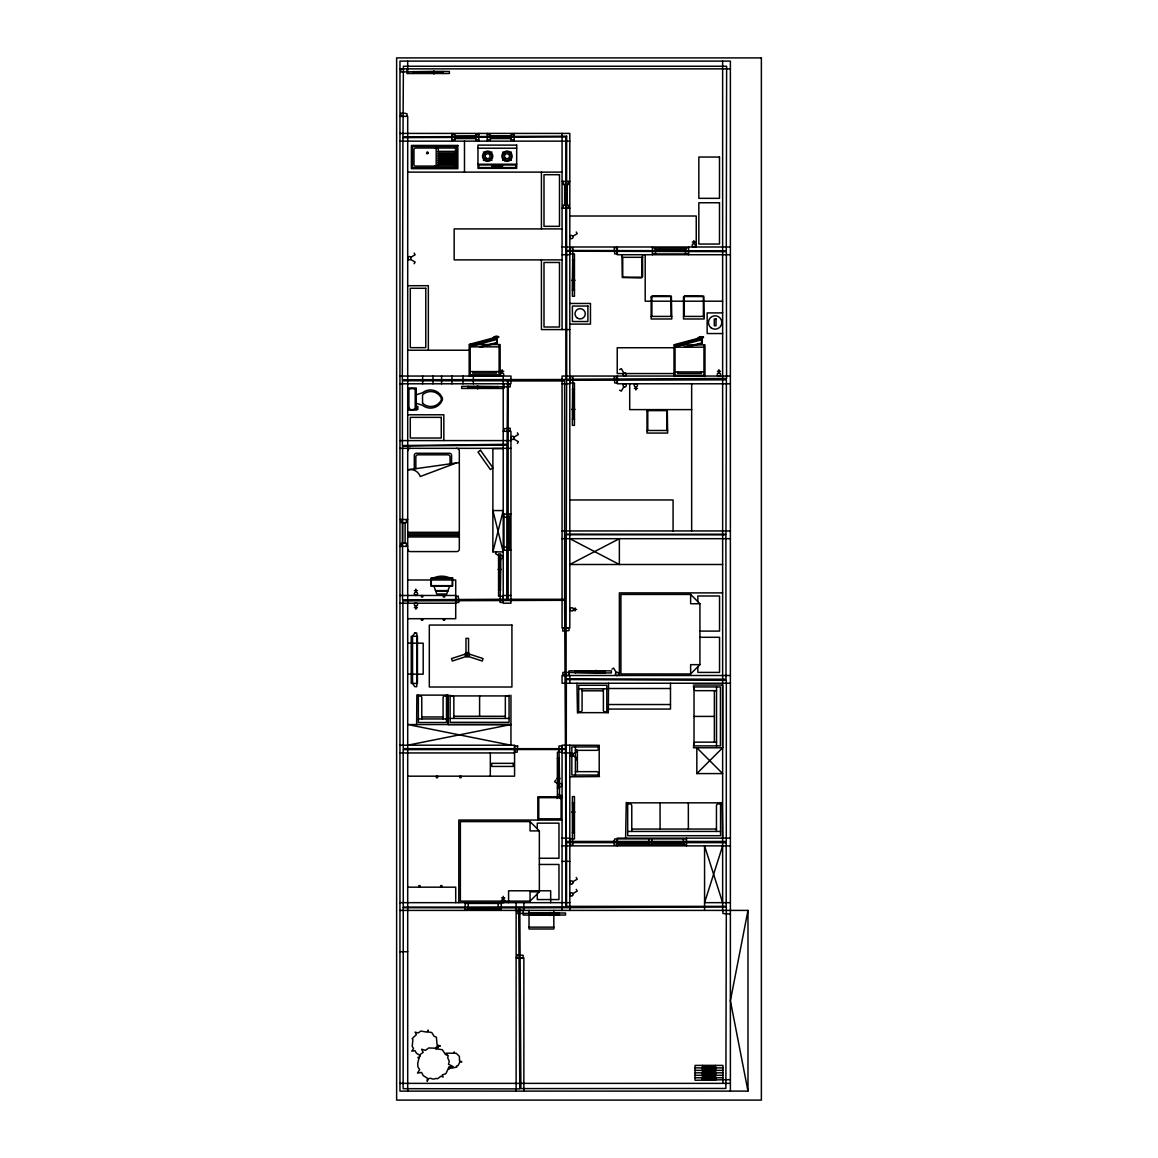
<?xml version="1.0" encoding="UTF-8"?>
<svg xmlns="http://www.w3.org/2000/svg" width="1158" height="1158" viewBox="0 0 1158 1158"><rect width="100%" height="100%" fill="white"/><g stroke="black" fill="none" stroke-linecap="round" stroke-linejoin="round"><path stroke-width="1.5" d="M511.069 724.546L407.804 724.546L510.953 745.202L510.953 724.546L448.233 724.532L447.697 694.786L446.496 695.321L446.496 722.505L418.356 722.505L418.356 695.321L416.851 694.887L416.634 724.532M450.115 695.205L450.115 722.317L509.071 722.331L509.071 695.22M453.849 718.423L453.849 697.681A1.751 1.751 0 0 0 452.098 695.915M479.6 716.266L479.6 695.929M505.337 718.438L505.337 697.695A1.751 1.751 0 0 1 507.103 695.929M510.968 695.22L510.953 724.546L407.703 745.202M399.959 133.402L569.808 133.402L569.808 627.998L562.064 627.998L562.064 376.046L730.38 376.046M572.399 409.353L572.906 376.828L569.808 376.828L569.808 383.023L574.455 383.023L574.455 409.353M694.018 745.882L694.033 686.926M714.37 742.162L714.385 690.675M716.527 745.897L716.541 686.94M696.827 773.587L722.635 773.587L696.827 747.779L696.827 773.587L722.635 747.779L722.65 685.044L693.324 685.044M419.645 1056.776L419.717 1055.256L416.446 1053.244L415.042 1050.682L411.814 1051.189L413.551 1048.424L412.219 1046.427L412.87 1039.479L412.132 1038.683L416.359 1034.615L415.114 1032.111L418.197 1032.979L420.817 1031.069L426.897 1032.111L428.286 1030.099L427.982 1031.952L431.688 1032.487L434.178 1036.294L436.407 1037.192L437.087 1044.921L440.358 1045.964L437.058 1046.224L435.625 1048.656M722.635 838.131L722.187 802.48L720.551 803.087L720.566 835.7L627.679 835.729L627.679 803.116L626.246 802.465L625.61 838.16M399.959 910.405L747.981 910.405L730.38 1000.758L747.981 1091.111L399.959 1091.111L399.959 61.113L730.38 61.113L730.38 1091.111M492.888 551.874L503.209 510.562L492.888 510.562L503.209 551.874L492.888 551.874L492.888 448.609L503.165 448.609M722.635 845.876L704.571 902.661L730.38 902.661M449.666 586.02L446.727 593.996L436.783 593.996L433.888 586.093M576.945 683.249L577.48 712.981L578.667 712.445L578.667 685.261L606.806 685.261L606.806 712.445L608.312 712.879L608.529 683.249M576.279 759.822L577.249 758.128L572.848 755.595M414.144 263.734L415.129 262.041L410.743 259.508M517.38 443.369L518.364 441.676L513.978 439.143M496.493 551.99L495.508 553.683L499.894 556.216M623.858 386.758A1.636 1.636 0 0 1 623.858 383.935A1.636 1.636 0 0 1 626.304 385.353A1.636 1.636 0 0 1 623.858 386.758L621.31 391.143L619.631 390.174M555.623 780.058L554.639 781.751L559.024 784.299M483.436 160.426L484.927 158.935M490.37 153.493L491.861 152.002M491.991 166.549L492.772 165.768M492.208 166.766L492.99 165.985M502.789 160.426L504.28 158.935M509.737 153.493L511.228 152.002M501.66 166.549L502.442 165.768M501.877 166.766L502.659 165.985M569.808 776.801L599.453 776.569L599.019 775.064L571.835 775.064L571.835 746.924L599.019 746.924L599.323 745.303L562.064 745.202L562.064 910.405M690.631 673.956L699.924 664.663L699.924 603.738L690.631 594.445L620.92 594.445L620.92 673.956L690.631 673.956L690.631 664.663L699.924 664.663M530.06 901.112L539.353 891.819L539.353 830.908L530.06 821.601L460.363 821.601L460.363 901.112L530.06 901.112L530.06 891.819L539.353 891.819M410.743 257.337L415.129 254.789L414.144 253.11M572.848 236.246L577.234 233.699L576.264 232.005M619.631 369.605L621.31 368.635L623.858 373.021M513.978 437.087L518.364 434.539L517.38 432.846M611.989 669.121L613.682 668.152L616.23 672.537A1.636 1.636 0 0 1 618.676 673.999A1.636 1.636 0 0 1 616.186 675.331A1.636 1.636 0 0 1 616.273 672.509M572.848 753.974L577.234 751.426L576.264 749.733M572.834 881.73L577.22 879.183L576.25 877.489M572.834 893.6L577.22 891.052L576.25 889.373M599.178 746.896L599.236 775.122M456.339 462.968L420.267 476.503A10.494 10.494 0 0 0 407.703 469.83L459.321 462.549M416.243 394.835L422.54 392.736A12.767 12.767 0 0 1 442.327 397.932A4.198 4.198 0 0 1 442.327 400.132A12.767 12.767 0 0 1 422.54 405.329L416.243 403.23M465.169 654.125L451.504 658.569L452.315 661.015L466.037 656.557A2.2 2.2 0 0 0 469.497 654.733A2.2 2.2 0 0 0 466.182 652.837A2.2 2.2 0 0 0 466.182 656.644M497.057 339.41L471.132 346.358L470.799 345.113L496.724 338.15L497.361 343.014L481.771 346.807M701.907 339.757L675.968 346.705L675.635 345.446L701.574 338.498L702.211 343.361L686.622 347.154M479.759 346.85L496.869 342.609L496.681 339.482M684.595 347.197L701.719 342.956L701.516 339.83M399.959 68.858L730.38 68.858M433.353 71.449L400.827 71.955L400.827 68.858M433.874 71.449L449.362 71.449L449.362 73.504L433.874 73.504M413.218 71.695L443.167 71.695M413.218 71.912L443.167 71.912M413.218 73.041L443.167 73.041M413.218 73.243L443.167 73.243M433.353 73.504L407.023 73.504L407.023 68.858M399.959 116.365L407.703 116.365L407.703 1091.111M451.909 134.69L455.007 134.69L455.007 139.857L451.909 139.857M478.761 134.69L475.663 134.69L475.663 139.857L478.761 139.857M487.315 134.69L490.413 134.69L490.413 139.857L487.315 139.857M514.166 134.69L511.069 134.69L511.069 139.857L514.166 139.857M455.007 135.978L475.663 135.978M490.413 135.978L511.069 135.978M455.007 138.555L475.663 138.555M490.413 138.555L511.069 138.555M399.959 141.146L569.808 141.146M477.964 148.21L516.685 148.21M438.274 151.365L455.572 151.365M438.274 151.886L455.572 151.886M438.274 153.594L455.572 153.594M438.274 154.101L455.572 154.101M438.274 155.65L455.572 155.65M438.274 156.171L455.572 156.171M438.274 157.821L455.572 157.821M438.274 158.342L455.572 158.342M438.274 159.891L455.572 159.891M438.274 160.412L455.572 160.412M438.274 161.961L455.572 161.961M438.274 162.467L455.572 162.467M438.274 164.016L455.572 164.016M477.964 164.219L516.685 164.219M436.725 166.086A1.549 1.549 0 0 0 438.274 164.537L455.572 164.537M479.253 164.986L515.397 164.986M493.974 165.536L500.574 165.536M493.974 166.984L500.574 166.984M479.253 167.577L515.397 167.577M407.703 172.122L562.064 172.122M562.064 181.401L569.808 181.401M562.064 208.237L569.808 208.237M569.808 216.01L696.248 216.01L696.248 246.987M562.064 228.908L454.168 228.908L454.168 259.884L562.064 259.884M692.296 242.094L695.393 242.094M562.064 246.987L730.38 246.987M652.446 247.754L688.59 247.754M652.446 253.949L688.59 253.949M562.064 254.731L569.808 254.731M730.38 254.731L617.315 254.731L617.315 246.987M621.962 257.308L642.603 257.308M572.399 260.145L574.455 260.145M623.25 277.182L641.315 277.182M572.645 280.279L571.878 280.279L572.645 280.801M574.194 280.279L574.976 280.279L574.194 280.801M407.703 285.708L428.344 285.708L428.344 350.237M572.399 290.093L574.455 290.093M652.417 296.535L670.482 296.535M684.798 296.535L702.877 296.535M722.635 301.196L645.194 301.196L645.194 254.731M569.808 303.454L590.464 303.454L590.464 324.11L569.808 324.11M722.635 312.906L707.147 312.906L707.147 333.547L722.635 333.547M651.129 316.409L671.785 316.409M683.51 316.409L704.165 316.409M569.808 329.581L541.423 329.581L541.423 259.884M470.177 346.85L499.084 346.85M675.027 347.197L703.934 347.197M674.014 347.747L617.228 347.747L617.228 373.556L674.014 373.556M407.703 350.237L469.164 350.237M500.618 371.269L503.716 371.269M717.395 371.255L720.493 371.255M470.177 371.573L499.084 371.573M675.027 371.921L703.934 371.921M470.206 375.018L499.112 375.018M675.042 375.366L703.963 375.366M470.206 375.539L499.112 375.539M675.042 375.887L703.963 375.887M399.959 376.046L510.953 376.046L510.953 383.79L399.959 383.79M562.064 383.79L569.808 383.79M730.38 383.79L617.315 383.79L617.315 376.046M477.139 386.381L461.651 386.381L461.651 388.437L477.139 388.437M477.661 386.381L510.186 386.888L510.186 383.79M467.846 386.642L497.795 386.642M467.846 386.844L497.795 386.844M467.846 387.973L497.795 387.973M407.848 388.017L416.243 388.017L416.243 410.048L407.848 410.048M467.846 388.191L497.795 388.191M477.661 388.437L503.991 388.437L503.991 383.79M634.352 388.451L637.45 388.451M572.399 389.218L574.455 389.218M416.243 406.371L417.821 406.371L417.821 409.527L416.764 409.527L416.243 407.428M572.645 409.353L571.878 409.353L572.645 409.874M574.194 409.353L574.976 409.353L574.194 409.874M691.659 409.614L629.706 409.614L629.706 383.79M648.277 410.612L666.357 410.612M407.703 414.781L443.832 414.781L443.832 440.59M572.399 419.167L574.455 419.167M646.989 430.486L667.645 430.486M503.209 431.297L510.953 431.297L510.953 603.217L503.209 603.217L503.209 376.046M399.959 440.59L510.953 440.59M399.959 448.334L510.953 448.334M569.808 499.966L673.073 499.966L673.073 530.943M503.209 514.109L510.953 514.109M510.186 516.685L508.637 516.685L508.637 547.662L510.186 547.662M503.991 517.206L508.637 517.206M399.959 519.508L407.703 519.508M508.637 521.853L510.186 521.853M562.064 530.943L730.38 530.943M407.703 532.318L459.321 532.318M407.703 533.867L459.321 533.867M407.703 535.416L459.321 535.416M407.703 536.965L459.321 536.965M562.064 538.687L730.38 538.687M508.637 542.494L510.186 542.494M399.959 546.359L407.703 546.359M503.991 547.141L508.637 547.141M503.209 550.238L510.953 550.238M498.562 560.11L500.632 560.11M722.635 564.496L569.808 564.496L619.371 538.687L619.371 564.496L569.808 538.687M498.823 569.403L498.056 569.403L498.823 569.924M500.372 569.403L501.153 569.403L500.372 569.924M407.703 579.984L455.716 579.984L455.716 618.705L407.703 618.705M498.562 590.059L500.632 590.059M414.347 590.609L417.445 590.609M435.509 590.609L447.987 590.609M435.741 591.246L447.755 591.246M722.635 592.896L619.371 592.896L619.371 675.505M399.959 595.473L455.716 595.473M503.209 595.473L510.953 595.473M399.959 603.217L455.716 603.217M699.924 603.738L690.631 603.738L690.631 594.445M414.347 607.704L417.445 607.704M573.5 609.398A1.636 1.636 0 0 0 571.082 607.936A1.636 1.636 0 0 0 571.024 610.758A1.636 1.636 0 0 0 573.5 609.398L576.597 609.426M699.924 631.096L719.538 631.096L719.538 595.994L697.854 595.994L697.854 601.668M699.924 637.291L719.538 637.291L719.538 672.407L697.854 672.407L697.854 666.719M407.703 643.182L423.191 643.182L423.191 674.159L407.703 674.159M595.371 670.858L569.041 670.858L569.041 675.49L562.846 675.505L562.846 672.407L595.371 672.914M595.892 670.858L611.381 670.858L611.381 672.914L595.892 672.914M575.236 671.104L605.185 671.104M575.236 671.322L605.185 671.322M575.236 672.451L605.185 672.653M730.38 675.505L562.064 675.505L562.064 683.249L730.38 683.249M693.324 686.926L720.435 686.94L720.421 745.897L693.309 745.882M608.529 688.503L670.482 688.503M578.667 688.836L606.806 688.836M716.541 690.675L695.799 690.66A1.751 1.751 0 0 1 694.033 688.909M582.083 690.819L603.39 690.819M418.313 695.118L446.539 695.118M418.356 695.972L420.166 695.972A1.607 1.607 0 0 1 421.773 697.594L421.773 718.944M446.496 695.972L444.686 695.972A1.607 1.607 0 0 0 443.08 697.594L443.08 718.944M450.115 695.915L509.071 695.929M608.529 704.527L670.482 704.527M608.529 709.058L670.482 709.058L670.482 683.249M578.667 711.794L580.476 711.794A1.607 1.607 0 0 0 582.083 710.187L582.083 688.836M606.806 711.794L604.997 711.794A1.607 1.607 0 0 1 603.39 710.187L603.39 688.836M578.609 712.662L606.85 712.662M453.849 716.266L505.337 716.281M694.033 716.411L714.37 716.411M421.773 716.961L443.08 716.961M450.115 718.423L509.071 718.438M418.356 718.944L446.496 718.944M716.527 742.162L695.784 742.148A1.751 1.751 0 0 0 694.018 743.914M399.959 745.202L514.572 745.202L514.572 776.178L407.703 776.178M693.309 747.779L722.635 747.779M575.396 750.341L596.746 750.341A1.607 1.607 0 0 0 598.368 748.734L598.368 746.924M399.959 752.946L514.572 752.946M562.064 752.946L569.808 752.946M557.418 758.36L559.488 758.36M575.396 771.648L596.746 771.648A1.607 1.607 0 0 1 598.368 773.255L598.368 775.064M557.678 778.494L556.911 778.494L557.678 779.016M559.227 778.494L560.009 778.494L559.227 779.016M557.418 788.309L559.488 788.309M562.05 796.907A1.636 1.636 0 0 0 559.604 795.488A1.636 1.636 0 0 0 559.604 798.311A1.636 1.636 0 0 0 562.05 796.907L537.804 796.82L537.804 820.052M555.695 796.95L558.793 796.95M572.399 802.769L574.455 802.769M627.462 802.856L720.594 802.827M627.679 803.898L629.836 803.898A1.925 1.925 0 0 1 631.776 805.823L631.776 831.444M720.551 803.869L718.38 803.869A1.925 1.925 0 0 0 716.455 805.809L716.455 831.43M572.645 812.062L571.878 812.062L572.645 812.569M574.194 812.062L574.976 812.062L574.194 812.569M562.064 820.052L458.814 820.052L458.814 902.661M631.776 829.07L716.455 829.041M539.353 830.908L530.06 830.908L530.06 821.601M627.679 831.444L720.566 831.43M572.399 832.703L574.455 832.703M562.064 838.131L569.808 838.131M730.38 838.131L617.315 838.131L617.315 845.876M617.315 838.899L686.491 838.899M686.491 845.094L616.794 845.094L616.794 843.545L649.32 843.545L649.32 845.094M562.064 845.876L730.38 845.876M539.353 858.266L558.967 858.266L558.967 823.15L537.283 823.15L537.283 828.839M562.064 861.364L569.808 861.364M539.353 864.461L558.967 864.461L558.967 899.563L537.283 899.563L537.283 893.889M407.703 887.173L455.716 887.173L455.716 902.661M501.66 897.884L504.758 897.884M399.959 902.661L569.808 902.661M465.14 903.443L501.269 903.443M465.14 909.638L501.269 909.638M549.529 912.996L516.989 913.503L517.004 910.405L523.199 910.405L523.199 915.052L549.529 915.052M550.036 912.996L565.524 912.996L565.524 915.052L550.036 915.052M529.394 913.242L559.328 913.459M730.38 914.125L722.939 913.503L722.939 910.405M529.394 914.588L559.328 914.588M529.394 914.791L559.328 914.791M529.032 927.138L553.828 927.138M399.959 951.717L407.703 951.717M516.121 957.912L523.865 957.912L523.865 1091.111M702.501 1065.707L715.514 1065.707M702.501 1065.953L715.514 1065.953M702.501 1067.314L715.514 1067.314M702.501 1067.56L715.514 1067.56M695.061 1067.879L722.939 1067.879M702.501 1068.183L715.514 1068.183M702.501 1068.429L715.514 1068.429M702.501 1069.804L715.514 1069.804M702.501 1070.05L715.514 1070.05M695.061 1070.354L722.939 1070.354M702.501 1070.658L715.514 1070.658M702.501 1070.918L715.514 1070.918M702.501 1072.279L715.514 1072.279M702.501 1072.525L715.514 1072.525M695.061 1072.829L722.939 1072.829M702.501 1073.148L715.514 1073.148M702.501 1073.394L715.514 1073.394M702.501 1074.754L715.514 1074.754M702.501 1075L715.514 1075M695.061 1075.304L722.939 1075.304M702.501 1075.623L715.514 1075.623M702.501 1075.869L715.514 1075.869M702.501 1077.23L715.514 1077.23M702.501 1077.476L715.514 1077.476M695.061 1077.794L722.939 1077.794M702.501 1078.098L715.514 1078.098M702.501 1078.344L715.514 1078.344M730.38 1079.647L695.061 1080.269L695.061 1065.403L722.939 1065.403L722.939 1083.367M702.501 1079.705L715.514 1079.705M702.501 1079.965L715.514 1079.965M399.959 1083.367L730.38 1083.367M469.41 654.125L483.06 658.569L482.264 661.015L468.541 656.557M448.609 1067.444L448.87 1069.268L450.578 1067.705A2.591 2.591 0 0 0 453.198 1067.806L456.831 1067.097L456.426 1066.011L458.221 1065.418L459.784 1062.016L461.854 1061.857L459.494 1060.699L459.379 1056.371L456.426 1053.433L454.11 1053.1L454.298 1051.942L453.429 1053.201L446.062 1053.201L446.8 1054.547M502.789 152.002L504.28 153.493M509.737 158.935L511.228 160.426M483.436 152.002L484.927 153.493M490.37 158.935L491.861 160.426M722.635 902.661L704.571 845.876L704.571 910.405M448.204 695.162L448.233 724.532M688.344 802.841L688.359 829.056M660.06 802.841L660.074 829.056M510.215 431.297L510.215 428.199L504.019 428.721L504.019 431.297M747.981 910.405L747.981 1091.111M722.635 61.113L722.635 910.405M718.944 369.706L718.944 372.804M715.514 1065.403L715.514 1080.269M703.963 344.91L703.963 376.393L704.99 376.393L704.99 344.91L674.014 344.91L674.014 376.393L675.042 376.393L675.042 344.91M703.384 297.041L703.384 316.409M702.501 1065.403L702.501 1080.269M701.357 371.921L701.357 373.484L677.604 373.484L677.604 371.921M693.845 240.546L693.845 243.643M691.659 383.79L691.659 530.943M688.59 246.987L688.59 254.731M686.491 838.131L686.491 845.876M686.014 247.754L686.014 249.303L655.037 249.303L655.037 247.754M685.493 249.303L685.493 253.949M684.291 297.041L684.291 316.409M683.915 845.094L683.915 843.545L651.389 843.545L651.389 845.094M683.394 838.899L683.394 843.545M680.846 247.754L680.846 249.303M671.003 297.041L671.003 316.409M666.863 411.119L666.863 430.486M660.19 247.754L660.19 249.303M655.544 249.303L655.544 253.949M652.446 246.987L652.446 254.731M651.896 297.041L651.896 316.409M651.896 838.899L651.896 843.545M648.798 838.899L648.798 843.545M647.771 411.119L647.771 430.486M642.603 254.731L642.603 276.762L641.315 277.963L622.28 277.515L621.962 254.731M641.836 257.308L641.836 276.661M635.901 386.902L635.901 390M622.729 257.308L622.729 276.661M605.185 670.858L605.185 672.914M595.892 671.104L595.892 670.337L595.371 671.104M595.892 672.653L595.892 673.435L595.371 672.653M577.379 750.341L577.379 771.648M575.396 746.924L575.396 775.064M575.236 670.858L575.236 672.914M575.048 607.878L575.048 610.975M574.455 280.279L574.455 253.949L569.808 253.949L569.808 247.754L572.906 247.754L572.399 280.279M574.455 280.801L574.455 296.289L572.399 296.289L572.399 280.801M574.455 409.874L574.455 425.362L572.399 425.362L572.399 409.874M574.455 812.062L574.455 796.574L572.399 796.574L572.399 812.062M574.455 812.569L574.455 838.899L572.399 838.899L572.399 812.569M574.194 260.145L574.194 290.093M574.194 389.218L574.194 419.167M574.194 802.769L574.194 832.703M573.992 260.145L573.992 290.093M573.992 389.218L573.992 419.167M573.992 802.769L573.992 832.703M572.863 260.145L572.645 290.093M572.645 389.218L572.863 419.167M572.645 802.769L572.863 832.703M569.808 675.505L569.808 683.249M569.808 745.202L569.808 910.405M568.52 181.401L568.52 184.498L563.353 184.498L563.353 181.401M568.52 208.237L568.52 205.14L563.353 205.14L563.353 208.237M567.232 184.498L567.232 205.14M564.655 184.498L564.655 205.14M562.064 133.402L562.064 329.581M559.488 778.494L558.967 745.969L562.064 745.969L562.064 752.164L557.418 752.164L557.418 778.494M559.488 779.016L559.488 794.504L557.418 794.504L557.418 779.016M559.227 758.36L559.227 788.309M559.328 912.996L559.328 915.052M559.024 758.36L559.024 788.309M557.881 758.36L557.881 788.309M557.678 758.36L557.678 788.309M557.244 795.401L557.244 798.499M553.828 910.405L553.828 928.991L529.032 928.991L529.032 910.405M550.672 902.661L550.672 890.791L508.594 890.791L508.594 902.661M550.036 913.242L550.036 912.475L549.529 913.242M550.036 914.791L550.036 915.573L549.529 914.791M541.423 172.122L541.423 228.908M529.394 912.996L529.394 915.052M523.865 902.661L523.865 910.405M516.121 902.661L516.121 1091.111M515.918 165.507L515.918 167.056M514.166 133.402L514.166 141.146M510.186 514.109L510.186 550.238M503.991 514.109L503.991 550.238M503.209 896.335L503.209 899.433M502.167 369.72L502.167 372.818M501.269 902.661L501.269 910.405M500.632 569.403L500.632 553.915L498.562 553.915L498.562 569.403M500.632 569.924L500.126 602.449L503.223 602.435L503.209 596.24L498.562 596.254L498.562 569.924M500.372 560.11L500.372 590.059M500.14 376.046L500.14 344.563L469.164 344.563L469.164 376.046M500.169 560.11L500.169 590.059M499.112 344.563L499.112 376.046M499.026 560.11L498.823 590.059M498.693 909.638L498.693 908.089L467.716 908.089L467.716 909.638M498.172 903.443L498.172 908.089M497.795 386.381L497.795 388.437M496.507 371.573L496.507 373.137L472.754 373.137L472.754 371.573M493.525 908.089L493.525 909.638M490.312 752.946L490.312 776.178M487.315 133.402L487.315 141.146M478.761 133.402L478.761 141.146M478.746 165.507L478.746 167.056M477.661 386.642L477.661 385.86L477.139 386.642M477.661 388.191L477.661 388.958L477.139 388.191M473.347 376.046L473.347 383.79M472.884 908.089L472.884 909.638M470.206 344.563L470.206 376.046M468.556 652.938L468.556 638.362L465.979 638.362L465.979 652.967M468.237 903.443L468.237 908.089M467.846 386.381L467.846 388.437M465.14 902.661L465.14 910.405M464.488 141.146L464.488 172.122M463.012 376.046L463.012 383.79M461.116 776.178L461.116 777.713L459.856 777.713L459.856 776.178M451.909 133.402L451.909 141.146M451.938 376.046L451.938 383.79M451.591 463.634L451.591 455.34A2.07 2.07 0 0 0 449.536 453.27L416.359 453.27A2.07 2.07 0 0 0 414.303 455.34L414.303 468.889M450.042 463.851L450.042 456.889A2.07 2.07 0 0 0 447.987 454.819L417.908 454.819A2.07 2.07 0 0 0 415.852 456.889L415.852 468.672M444.614 595.473L444.614 597.007L443.355 597.007L443.355 595.473M444.614 618.705L444.614 620.239L443.355 620.239L443.355 618.705M443.167 71.449L443.167 73.504M441.951 887.173L441.951 885.638L440.677 885.638L440.677 887.173M441.603 376.046L441.603 383.79M438.274 164.537L438.274 149.57A1.549 1.549 0 0 0 436.725 148.021M437.637 776.178L437.637 777.713L436.378 777.713L436.378 776.178M433.874 71.695L433.874 70.927L433.353 71.695M433.874 73.243L433.874 74.025L433.353 73.243M432.991 376.046L432.991 383.79M422.656 376.046L422.656 383.79M422.728 595.473L422.728 597.007L421.469 597.007L421.469 595.473M422.728 618.705L422.728 620.239L421.469 620.239L421.469 618.705M420.065 887.173L420.065 885.638L418.805 885.638L418.805 887.173M415.896 589.06L415.896 592.158M415.896 606.155L415.896 609.253M413.218 71.449L413.218 73.504M407.703 61.113L407.703 73.504M407.023 116.365L407.023 113.773L404.967 113.267L400.827 113.267L400.827 116.365M406.415 519.508L406.415 522.605L401.247 522.605L401.247 519.508M406.415 546.359L406.415 543.261L401.247 543.261L401.247 546.359M405.112 522.605L405.112 543.261M402.535 522.605L402.535 543.261M493.047 337.832A4.314 4.314 0 0 1 497.839 336.558L497.375 336.674A4.053 4.053 0 0 0 493.511 337.716M697.898 338.179A4.314 4.314 0 0 1 702.689 336.906M698.361 338.064A4.053 4.053 0 0 1 702.211 337.021M433.02 578.175A20.033 20.033 0 0 1 450.433 578.175M434.655 148.021A1.549 1.549 0 0 1 436.204 149.57L436.204 164.537A1.549 1.549 0 0 1 434.655 166.086M456.744 448.334A2.577 2.577 0 0 1 459.321 450.911L459.321 549.008A2.577 2.577 0 0 1 456.744 551.584L410.279 551.584A2.577 2.577 0 0 1 407.703 549.008M407.703 450.911A2.577 2.577 0 0 1 410.279 448.334M402.608 445.989L402.535 599.815L506.755 599.236L506.972 445.121L402.608 445.989M403.259 907.684L403.129 1088.665L519.783 1088.882L518.712 907.872L403.259 907.684M516.946 954.8L516.946 957.898L523.141 957.912L523.141 955.321L516.946 954.8M566.219 534.735L566.088 678.82L726.008 679.225L725.892 534.851L566.219 534.735M566.349 679.558L566.19 841.432L726.283 841.475L726.327 680.354L566.349 679.558M566.653 136.21L566.595 250.446L726.283 250.837L726.631 66.252L403.404 66.252L402.998 136.832L566.653 136.21M566.682 251.199L566.682 379.259L726.573 378.463L726.356 251.633L566.682 251.199M569.823 838.899L569.808 845.094L572.906 845.094L572.399 838.899L569.823 838.899M614.218 840.998L614.218 845.137L617.315 845.137L617.315 838.942L614.739 838.942L614.218 840.998M402.955 137.628L402.304 379.723L565.915 379.506L565.886 136.948L402.955 137.628M566.609 380.302L566.291 534.142L725.965 534.229L726.384 379.824L566.609 380.302M726.327 906.917L725.878 1088.448L520.897 1088.607L519.826 907.901L726.327 906.917M507.479 380.779L507.117 444.296L402.391 445.569L402.391 380.779L507.479 380.779M418.805 1058.455L417.691 1063.768L417.995 1067.14L419.659 1069.63L417.502 1073.075L421.541 1072.453L423.278 1075.652L427.374 1078.17L427.201 1081.384L428.605 1078.605L430.646 1078.228A5.182 5.182 0 0 0 435.871 1078.431L437.565 1078.749L441.01 1076.158L443.138 1077.041L442.327 1074.856L445.917 1073.669L449.043 1066.88L453.183 1066.561L448.479 1064.231L449.275 1061.379L447.697 1057.703L448.233 1055.589L445.439 1054.475L442.342 1049.713L437.695 1049.032L438.086 1046.731L436.349 1049.249L435.336 1048.207L428.75 1047.947L425.478 1050.32L421.613 1049.249L423.177 1052.376L420.484 1054.287L419.37 1057.153L417.893 1057.457L418.805 1058.455M428.272 153.001C426.955 149.411 425.276 155.968 428.272 153.117M646.989 411.076L646.989 433.063L667.645 433.063L667.298 410.25L648.191 409.845L646.989 411.032M651.129 296.998L651.129 318.986L671.785 318.986L671.365 296.101L652.33 295.753L651.129 296.911M683.51 296.998L683.51 318.986L704.165 318.986L703.76 296.101L684.711 295.753L683.524 296.911M408.89 408.021C409.483 410.236 414.434 410.25 415.201 408.094L415.201 390.116C415.23 388.031 408.991 388.089 408.89 390.043L408.904 407.949M466.544 654.69C468.57 657.049 467.774 652.041 466.544 654.69M502.572 897.841L503.831 897.971L502.586 897.74M414.781 632.992L412.552 636.263L412.552 683.408L414.781 686.68L416.779 686.68L416.779 632.992L414.781 632.992M480.527 450.274L477.993 452.069L490.37 469.555L492.903 467.76L480.527 450.274M498.519 336.558L469.598 344.302L469.786 345.055L498.722 337.296L498.519 336.558M703.369 336.906L674.434 344.65L674.636 345.402L703.557 337.644L703.369 336.906M564.626 600.293L402.897 600.901L403.288 748.661L565.437 748.69L564.626 600.293M458.293 596.312L455.716 596.312L455.716 602.507L458.814 602.507L458.293 596.312M568.983 627.998L562.788 627.998L562.802 631.096L568.998 630.574L568.983 627.998M565.915 906.888L403.274 907.163L403.172 749.631L565.582 749.501L565.915 906.888M761.371 57.9L396.629 57.9L396.629 1100.1L761.371 1100.1L761.371 57.9M516.685 145.112L477.964 145.112L477.964 168.344L516.685 168.344L516.685 145.112M457.844 145.43L411.38 145.43L411.38 168.663L457.844 168.663L457.844 145.43M455.268 146.473L413.971 146.473A1.549 1.549 0 0 0 412.422 148.021L412.422 166.086A1.549 1.549 0 0 0 413.971 167.635L455.268 167.635A1.549 1.549 0 0 0 456.817 166.086L456.817 148.021A1.549 1.549 0 0 0 455.268 146.473M455.572 148.021L415.519 148.021A1.549 1.549 0 0 0 413.971 149.57L413.971 164.537A1.549 1.549 0 0 0 415.519 166.086L455.572 166.086L455.572 148.021M719.494 157.039L698.839 157.039L698.839 198.336L719.494 198.336L719.494 157.039M559.488 174.699L543.999 174.699L543.999 226.331L559.488 226.331L559.488 174.699M719.494 202.751L698.839 202.751L698.839 244.048L719.494 244.048L719.494 202.751M617.301 247.711L614.203 247.711L614.724 253.906L617.315 253.906L617.301 247.711M559.488 262.475L543.999 262.475L543.999 327.005L559.488 327.005L559.488 262.475M425.768 288.284L410.279 288.284L410.279 347.661L425.768 347.661L425.768 288.284M587.888 306.045L572.399 306.045L572.399 321.533L587.888 321.533L587.888 306.045M716.02 318.942L714.298 318.942L714.298 325.745L716.02 325.745L716.02 318.942M617.301 376.784L614.203 376.784L614.724 382.98L617.315 382.98L617.301 376.784M564.626 380.939L508.159 380.939L508.159 599.294L564.626 599.294L564.626 380.939M441.256 417.358L410.279 417.358L410.279 438.014L441.256 438.014L441.256 417.358M452.662 578.088L430.979 578.088L430.979 586.035L452.662 586.035L452.662 578.088M452.257 578.45L431.297 578.45L431.297 585.673L452.257 585.673L452.257 578.45M511.923 625.059L429.314 625.059L429.314 687.012L511.923 687.012L511.923 625.059M417.43 636.263L411.235 636.263L411.235 683.408L417.43 683.408L417.43 636.263M517.655 746.013L514.557 746.013L514.572 752.222L517.148 752.208L517.655 746.013M513.182 763.339L491.759 763.339L491.759 766.437L513.182 766.437L513.182 763.339M561.094 797.674L538.774 797.674L538.774 818.807L561.094 818.807L561.094 797.674M726.182 842.648L566.537 842.648L566.537 906.367L726.182 906.367L726.182 842.648M422.54 403.23L422.54 394.835A11.884 11.884 0 0 1 440.923 397.31A4.198 4.198 0 0 1 440.923 400.755A11.884 11.884 0 0 1 422.54 403.23M511.735 439.302A1.636 1.636 0 0 0 514.195 437.912A1.636 1.636 0 0 0 511.764 436.479A1.636 1.636 0 0 0 511.735 439.302M570.619 756.188A1.636 1.636 0 0 0 573.065 754.799A1.636 1.636 0 0 0 570.633 753.366A1.636 1.636 0 0 0 570.619 756.188M570.605 883.945A1.636 1.636 0 0 0 573.051 882.555A1.636 1.636 0 0 0 570.619 881.122A1.636 1.636 0 0 0 570.605 883.945M570.605 895.829A1.636 1.636 0 0 0 573.051 894.425A1.636 1.636 0 0 0 570.619 893.006A1.636 1.636 0 0 0 570.605 895.829M500.473 558.446A1.636 1.636 0 0 0 502.934 557.056A1.636 1.636 0 0 0 500.502 555.623A1.636 1.636 0 0 0 500.473 558.446M623.815 375.814A1.636 1.636 0 0 0 626.304 374.483A1.636 1.636 0 0 0 623.901 372.992A1.636 1.636 0 0 0 623.815 375.814M570.619 238.461A1.636 1.636 0 0 0 573.065 237.072A1.636 1.636 0 0 0 570.633 235.639A1.636 1.636 0 0 0 570.619 238.461M408.499 259.566A1.636 1.636 0 0 0 410.96 258.162A1.636 1.636 0 0 0 408.528 256.743A1.636 1.636 0 0 0 408.499 259.566M559.618 786.514A1.636 1.636 0 0 0 562.064 785.124A1.636 1.636 0 0 0 559.632 783.691A1.636 1.636 0 0 0 559.618 786.514M485.463 159.717A4.125 4.125 0 0 0 491.774 156.359A4.125 4.125 0 0 0 485.709 152.567A4.125 4.125 0 0 0 485.463 159.717M485.072 160.687A5.168 5.168 0 0 0 492.816 156.214A5.168 5.168 0 0 0 485.072 151.741A5.168 5.168 0 0 0 485.072 160.687M486.403 158.371A2.49 2.49 0 0 0 490.138 156.214A2.49 2.49 0 0 0 486.403 154.057A2.49 2.49 0 0 0 486.403 158.371M505.756 158.371A2.49 2.49 0 0 0 509.506 156.214A2.49 2.49 0 0 0 505.756 154.057A2.49 2.49 0 0 0 505.756 158.371M504.425 160.687A5.168 5.168 0 0 0 512.169 156.214A5.168 5.168 0 0 0 504.425 151.741A5.168 5.168 0 0 0 504.425 160.687M504.816 159.717A4.125 4.125 0 0 0 511.141 156.359A4.125 4.125 0 0 0 505.062 152.567A4.125 4.125 0 0 0 504.816 159.717M711.359 328.032A6.702 6.702 0 0 0 721.796 322.966A6.702 6.702 0 0 0 712.184 316.467A6.702 6.702 0 0 0 711.359 328.032M501.284 375.843A1.636 1.636 0 0 0 503.744 374.454A1.636 1.636 0 0 0 501.298 373.021A1.636 1.636 0 0 0 501.284 375.843M502.326 902.458A1.636 1.636 0 0 0 504.787 901.069A1.636 1.636 0 0 0 502.355 899.636A1.636 1.636 0 0 0 502.326 902.458M718.061 375.843A1.636 1.636 0 0 0 720.522 374.454A1.636 1.636 0 0 0 718.09 373.021A1.636 1.636 0 0 0 718.061 375.843M634.989 386.656A1.636 1.636 0 0 0 637.479 385.325A1.636 1.636 0 0 0 635.076 383.848A1.636 1.636 0 0 0 634.989 386.656M415.114 595.198A1.636 1.636 0 0 0 417.575 593.808A1.636 1.636 0 0 0 415.143 592.375A1.636 1.636 0 0 0 415.114 595.198M415.1 605.909A1.636 1.636 0 0 0 417.575 604.563A1.636 1.636 0 0 0 415.172 603.101A1.636 1.636 0 0 0 415.1 605.909M692.976 246.668A1.636 1.636 0 0 0 695.422 245.279A1.636 1.636 0 0 0 692.991 243.846A1.636 1.636 0 0 0 692.976 246.668M577.48 318.204A5.168 5.168 0 0 0 585.297 313.876A5.168 5.168 0 0 0 577.639 309.273A5.168 5.168 0 0 0 577.48 318.204"/></g></svg>
